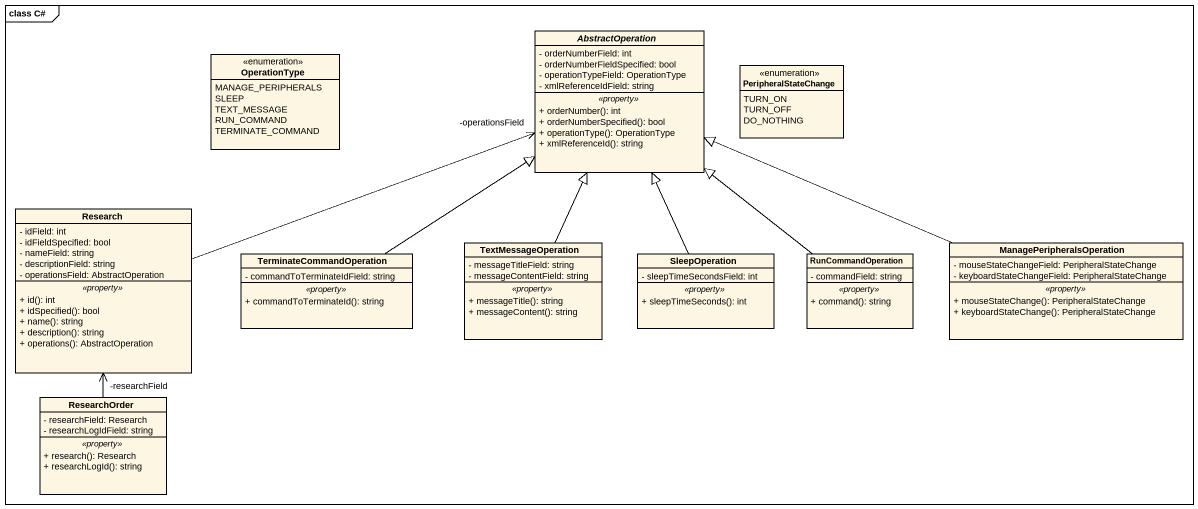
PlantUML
@startuml
mainframe class C#
hide circle
hide empty members
skinparam classAttributeIconSize 0
enum OperationType {
  MANAGE_PERIPHERALS
  SLEEP
  TEXT_MESSAGE
  RUN_COMMAND
  TERMINATE_COMMAND
}
abstract class AbstractOperation {
  - orderNumberField: int
  - orderNumberFieldSpecified: bool
  - operationTypeField: OperationType
  - xmlReferenceIdField: string
  .. <<property>> ..
  + orderNumber(): int
  + orderNumberSpecified(): bool
  + operationType(): OperationType
  + xmlReferenceId(): string
}
enum PeripheralStateChange {
  TURN_ON
  TURN_OFF
  DO_NOTHING
}
class Research {
  - idField: int
  - idFieldSpecified: bool
  - nameField: string
  - descriptionField: string
  - operationsField: AbstractOperation
  .. <<property>> ..
  + id(): int
  + idSpecified(): bool
  + name(): string
  + description(): string
  + operations(): AbstractOperation
}
class TextMessageOperation {
  - messageTitleField: string
  - messageContentField: string
  .. <<property>> ..
  + messageTitle(): string
  + messageContent(): string
}
class ManagePeripheralsOperation {
  - mouseStateChangeField: PeripheralStateChange
  - keyboardStateChangeField: PeripheralStateChange
  .. <<property>> ..
  + mouseStateChange(): PeripheralStateChange
  + keyboardStateChange(): PeripheralStateChange
}
class TerminateCommandOperation {
  - commandToTerminateIdField: string
  .. <<property>> ..
  + commandToTerminateId(): string
}
class SleepOperation {
  - sleepTimeSecondsField: int
  .. <<property>> ..
  + sleepTimeSeconds(): int
}
class RunCommandOperation {
  - commandField: string
  .. <<property>> ..
  + command(): string
}
class ResearchOrder {
  - researchField: Research
  - researchLogIdField: string
  .. <<property>> ..
  + research(): Research
  + researchLogId(): string
}
Research -right-> "-operationsField" AbstractOperation
TextMessageOperation -up-|> AbstractOperation
ManagePeripheralsOperation -left-|> AbstractOperation
TerminateCommandOperation -up-|> AbstractOperation
SleepOperation -up-|> AbstractOperation
RunCommandOperation -up-|> AbstractOperation
ResearchOrder -up-> "-researchField" Research
@enduml
